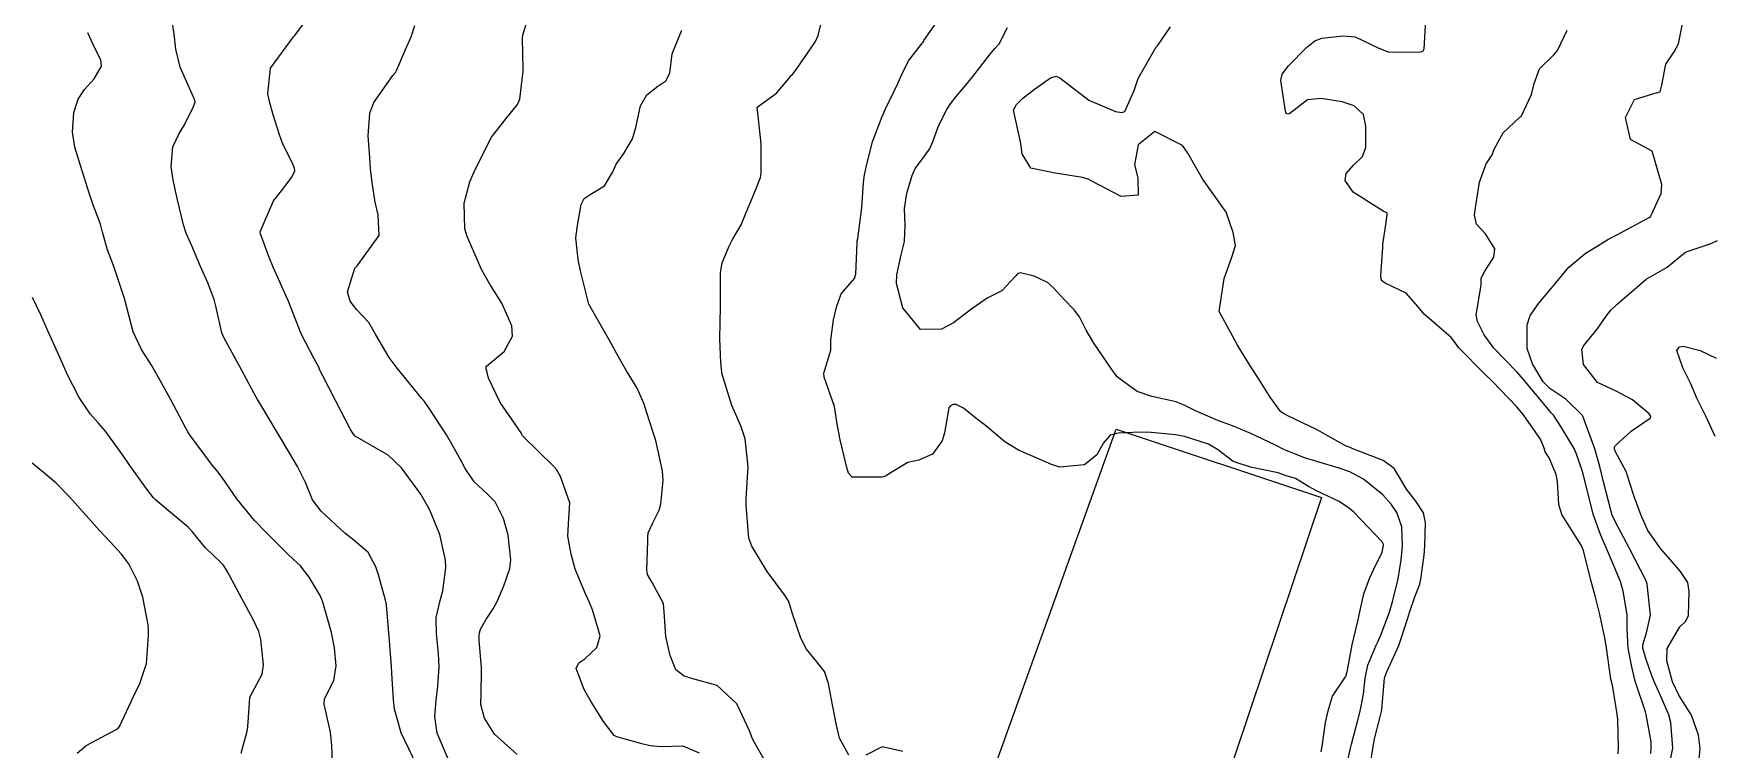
# Model space of a CAD drawing. Header units: metres. Extents: x 298520 to 308411, y 7433745 to 7450750.
# Drawn here: x 304879.1 to 304980.3, y 7439173.2 to 7439216.4 of the extents above; entities that cross this region are included whole.
import ezdxf

# ---------------------------------------------------------------- set-up
doc = ezdxf.new("R2010")
doc.units = ezdxf.units.M
doc.header["$LTSCALE"] = 10
for name, color, linetype in [('Curvas de Nivel 1m', 11, 'Continuous'), ('Curvas de Nivel 5m', 15, 'Continuous'), ('Edificações', 30, 'Continuous')]:
    doc.layers.add(name, color=color, linetype=linetype)

msp = doc.modelspace()

# ---------------------------------------------------------------- linework, layer by layer
at = {"layer": 'Curvas de Nivel 1m', "flags": 128}
for points, elevation in [([(304902.16, 7439172.29), (304901.23, 7439174.22), (304900.84, 7439175.65), (304900.78, 7439176.22), (304900.68, 7439177.84), (304900.66, 7439178.23), (304900.52, 7439180.03), (304900.5, 7439180.23), (304900.35, 7439181.94), (304900.3, 7439182.23), (304899.88, 7439183.75), (304899.72, 7439184.24), (304899.24, 7439185.1), (304898.39, 7439185.85), (304897.84, 7439186.27), (304896.41, 7439187.59), (304895.9, 7439188.29), (304895.46, 7439189.32), (304894.98, 7439190.3), (304894.46, 7439191.18), (304893.79, 7439192.32), (304892.71, 7439194.11), (304892.58, 7439194.33), (304892.49, 7439194.48), (304891.48, 7439196.34), (304890.54, 7439198.07), (304890.43, 7439198.35), (304890.09, 7439199.89), (304889.97, 7439200.36), (304889.57, 7439201.37), (304889.14, 7439202.37), (304888.97, 7439202.75), (304888.61, 7439203.61), (304888.28, 7439204.38), (304888.12, 7439204.88), (304887.75, 7439206.39), (304887.48, 7439207.56), (304887.37, 7439208.39), (304887.47, 7439209.59), (304887.85, 7439210.39), (304888.18, 7439210.9), (304888.71, 7439212.01), (304888.81, 7439212.28), (304888.8, 7439212.38), (304888.78, 7439212.45), (304888.71, 7439212.57), (304887.92, 7439214.39), (304887.65, 7439215.48), (304887.54, 7439216.39), (304887.3, 7439217.87)], 732), ([(304928.24, 7439172.87), (304927.67, 7439173.91), (304927.48, 7439174.69), (304927.24, 7439175.91), (304927, 7439177.2), (304926.77, 7439177.92), (304926.31, 7439178.51), (304925.67, 7439179.28), (304925.34, 7439179.93), (304924.82, 7439181.47), (304924.68, 7439181.95), (304924.6, 7439182.19), (304924.36, 7439182.55), (304923.31, 7439183.96), (304922.39, 7439185.49), (304922.21, 7439185.97), (304922.18, 7439186.19), (304922.04, 7439187.97), (304922.05, 7439188.35), (304922.15, 7439189.97), (304922.16, 7439190.26), (304921.98, 7439191.97), (304921.71, 7439192.75), (304921.18, 7439193.98), (304920.58, 7439195.92), (304920.57, 7439195.99), (304920.52, 7439196.57), (304920.45, 7439197.99), (304920.49, 7439199.92), (304920.49, 7439199.99), (304920.49, 7439200.06), (304920.49, 7439201.99), (304920.6, 7439202.59), (304921.01, 7439203.58), (304921.22, 7439203.98), (304921.73, 7439204.87), (304922.19, 7439205.97), (304922.32, 7439206.29), (304922.65, 7439207.07), (304922.9, 7439207.72), (304922.94, 7439207.97), (304922.94, 7439209.71), (304922.93, 7439209.97), (304922.7, 7439211.97), (304923.87, 7439212.81), (304924.73, 7439213.84), (304924.78, 7439213.9), (304924.83, 7439213.95), (304925.11, 7439214.32), (304926.22, 7439215.93), (304926.38, 7439216.3), (304926.78, 7439217.92)], 737), ([(304904.23, 7439172.28), (304903.4, 7439174.2), (304903.26, 7439175.21), (304903.35, 7439176.2), (304903.44, 7439177.04), (304903.52, 7439178.2), (304903.49, 7439179.02), (304903.36, 7439180.2), (304903.34, 7439181.19), (304903.59, 7439182.2), (304903.76, 7439182.79), (304903.93, 7439184.19), (304903.92, 7439184.65), (304903.57, 7439186.2), (304902.96, 7439187.66), (304902.67, 7439188.21), (304902.43, 7439188.63), (304901.26, 7439190.22), (304900.45, 7439190.97), (304899.66, 7439191.44), (304898.47, 7439192.13), (304898.35, 7439192.26), (304898.17, 7439192.57), (304897.28, 7439194.27), (304896.51, 7439195.76), (304896.34, 7439196.11), (304896.27, 7439196.28), (304895.97, 7439196.84), (304895.2, 7439198.29), (304894.56, 7439199.95), (304894.47, 7439200.21), (304894.43, 7439200.3), (304894.3, 7439200.57), (304893.51, 7439202.32), (304893.25, 7439202.97), (304892.75, 7439204.33), (304892.73, 7439204.45), (304893.54, 7439206.32), (304894.03, 7439206.93), (304894.65, 7439207.76), (304894.82, 7439208.14), (304894.81, 7439208.3), (304894.67, 7439208.64), (304894.11, 7439209.74), (304893.91, 7439210.31), (304893.51, 7439211.51), (304893.29, 7439212.32), (304893.2, 7439212.8), (304893.35, 7439214.32), (304894.75, 7439216.22), (304894.79, 7439216.26), (304894.83, 7439216.3), (304895.66, 7439217.4)], 733), ([(304908.24, 7439172.92), (304906.86, 7439174.15), (304906.26, 7439175.11), (304906.04, 7439175.93), (304906.05, 7439176.16), (304906.07, 7439176.37), (304906.09, 7439178.16), (304905.95, 7439179.79), (304905.94, 7439180.17), (304906.02, 7439180.48), (304906.34, 7439181.05), (304906.79, 7439181.71), (304907.03, 7439182.15), (304907.42, 7439183.1), (304907.79, 7439184.15), (304907.85, 7439184.67), (304907.69, 7439186.15), (304907.4, 7439187.16), (304906.9, 7439188.16), (304906.43, 7439188.65), (304905.64, 7439189.37), (304905.09, 7439190.18), (304904.87, 7439190.6), (304904.46, 7439191.36), (304903.97, 7439192.2), (304902.98, 7439193.71), (304902.64, 7439194.21), (304902.49, 7439194.39), (304901, 7439196.23), (304900.52, 7439196.87), (304899.71, 7439198.24), (304899.28, 7439198.98), (304898.56, 7439199.75), (304898.17, 7439200.26), (304898, 7439200.84), (304898.45, 7439202.26), (304898.52, 7439202.34), (304898.59, 7439202.41), (304899.92, 7439204.24), (304899.86, 7439205.48), (304899.67, 7439206.24), (304899.48, 7439207.42), (304899.39, 7439208.25), (304899.35, 7439208.93), (304899.24, 7439210.25), (304899.34, 7439211.61), (304899.59, 7439212.25), (304900.73, 7439213.89), (304900.89, 7439214.07), (304900.98, 7439214.23), (304901.5, 7439215.46), (304901.85, 7439216.22), (304902.07, 7439216.91)], 734), ([(304956.72, 7439173.08), (304956.79, 7439173.55), (304956.98, 7439174.84), (304957.13, 7439175.55), (304957.4, 7439176.43), (304958.14, 7439177.54), (304958.21, 7439177.63), (304958.31, 7439178), (304958.54, 7439179.32), (304958.58, 7439179.54), (304958.92, 7439180.96), (304959.05, 7439181.53), (304959.28, 7439182.61), (304959.62, 7439183.53), (304959.86, 7439184.05), (304960.39, 7439185.12), (304960.47, 7439185.52), (304960.47, 7439185.59), (304960.4, 7439185.74), (304958.68, 7439187.54), (304958.43, 7439187.76), (304957.8, 7439188.18), (304956.44, 7439188.82), (304955.95, 7439189.08), (304955.16, 7439189.58), (304954.6, 7439189.74), (304954.44, 7439189.79), (304954.13, 7439189.91), (304952.45, 7439190.25), (304951.41, 7439190.59), (304950.46, 7439191.32), (304949.93, 7439191.65), (304948.47, 7439192.11), (304947.93, 7439192.21), (304946.47, 7439192.35), (304945.79, 7439192.37), (304944.47, 7439192.3), (304944, 7439192.19), (304943.59, 7439191.72), (304943.19, 7439190.99), (304942.45, 7439190.4), (304940.96, 7439190.26), (304940.45, 7439190.41), (304939.34, 7439190.89), (304938.47, 7439191.27), (304937.63, 7439191.79), (304936.48, 7439192.76), (304935.89, 7439193.21), (304935.14, 7439193.82), (304934.7, 7439194.03), (304934.5, 7439194.04), (304934.36, 7439193.96), (304934.27, 7439193.83), (304934, 7439192.32), (304933.87, 7439191.84), (304933.27, 7439191.03), (304932.46, 7439190.68), (304931.78, 7439190.53), (304930.68, 7439189.87), (304930.54, 7439189.77), (304930.44, 7439189.72), (304930.22, 7439189.66), (304928.44, 7439189.66), (304928.21, 7439189.9), (304928.12, 7439190.23), (304927.7, 7439191.91), (304927.52, 7439192.87), (304927.36, 7439193.91), (304926.75, 7439195.68), (304926.73, 7439195.92), (304927.14, 7439197.31), (304927.15, 7439197.91), (304927.31, 7439199.15), (304927.49, 7439199.91), (304927.77, 7439200.71), (304928.58, 7439201.64), (304928.65, 7439201.9), (304928.73, 7439203.78), (304928.74, 7439203.9), (304928.77, 7439204.05), (304929.02, 7439205.89), (304929.12, 7439207.43), (304929.18, 7439207.89), (304929.31, 7439208.53), (304929.65, 7439209.89), (304930.24, 7439211.42), (304930.44, 7439211.87), (304930.53, 7439212.05), (304930.71, 7439212.4), (304931.19, 7439213.4), (304931.39, 7439213.86), (304931.83, 7439214.77), (304932.67, 7439215.85), (304932.71, 7439215.9), (304932.76, 7439215.99), (304933.52, 7439217.09)], 738), ([(304974.63, 7439172.96), (304974.64, 7439173.35), (304974.61, 7439175.01), (304974.57, 7439175.35), (304974.3, 7439176.98), (304974.22, 7439177.35), (304974.19, 7439177.46), (304973.92, 7439179.35), (304973.83, 7439179.86), (304973.51, 7439181.36), (304973.23, 7439182.49), (304972.99, 7439183.36), (304972.53, 7439185.23), (304972.48, 7439185.37), (304972.4, 7439185.55), (304971.23, 7439187.39), (304971.04, 7439188), (304970.96, 7439189.39), (304970.88, 7439189.82), (304970.46, 7439190.82), (304970.23, 7439191.17), (304970.17, 7439191.4), (304969.93, 7439191.95), (304968.91, 7439193.42), (304968.5, 7439193.92), (304967.04, 7439195.43), (304966.52, 7439195.93), (304965.02, 7439197.46), (304964.81, 7439197.73), (304964.55, 7439198.08), (304962.92, 7439199.49), (304962.57, 7439199.92), (304961.83, 7439200.76), (304960.58, 7439201.36), (304960.36, 7439201.52), (304960.31, 7439201.8), (304960.43, 7439203.52), (304960.43, 7439203.71), (304960.63, 7439205.02), (304960.7, 7439205.52), (304960.69, 7439205.57), (304960.63, 7439205.61), (304960.46, 7439205.69), (304958.65, 7439206.84), (304958.17, 7439207.54), (304958.23, 7439207.98), (304958.67, 7439208.48), (304959.21, 7439209), (304959.4, 7439209.53), (304959.4, 7439210.83), (304959.26, 7439211.53), (304958.71, 7439212.06), (304957.97, 7439212.29), (304956.72, 7439212.49), (304955.88, 7439212.41), (304954.83, 7439211.59), (304954.7, 7439211.55), (304954.6, 7439211.59), (304954.56, 7439211.74), (304954.28, 7439213.59), (304954.36, 7439213.97), (304954.74, 7439214.46), (304955.83, 7439215.57), (304956.34, 7439215.98), (304956.76, 7439216.13), (304958.04, 7439216.27), (304958.76, 7439216.22), (304960.19, 7439215.53), (304960.75, 7439215.32), (304962.56, 7439215.3), (304962.75, 7439215.32), (304962.87, 7439215.37), (304962.92, 7439215.49), (304963.03, 7439217.23)], 741), ([(304977.63, 7439171.91), (304977.91, 7439173.31), (304977.8, 7439174.84), (304977.67, 7439175.31), (304977.22, 7439176.38), (304976.79, 7439177.32), (304976.66, 7439177.67), (304976.32, 7439178.66), (304976.12, 7439179.33), (304976.11, 7439179.54), (304976.33, 7439180.25), (304976.58, 7439181.33), (304976.37, 7439183.19), (304976.34, 7439183.33), (304976.31, 7439183.39), (304975.3, 7439185.34), (304974.42, 7439187.02), (304974.27, 7439187.35), (304974.2, 7439187.57), (304973.74, 7439189.36), (304973.51, 7439190.3), (304973.21, 7439191.36), (304972.49, 7439193.33), (304972.47, 7439193.37), (304971.47, 7439194.35), (304970.51, 7439195), (304970.11, 7439195.4), (304969.46, 7439196.48), (304969.14, 7439197.41), (304969.13, 7439198.84), (304969.32, 7439199.41), (304969.83, 7439200.14), (304970.58, 7439201.03), (304970.88, 7439201.4), (304971.65, 7439202.33), (304972.61, 7439203.13), (304972.76, 7439203.22), (304972.99, 7439203.37), (304973.99, 7439203.98), (304974.62, 7439204.31), (304976.49, 7439205.32), (304976.57, 7439205.38), (304976.64, 7439205.49), (304977.21, 7439206.76), (304977.25, 7439207.31), (304976.68, 7439209.32), (304975.37, 7439210.02), (304975.07, 7439211.34), (304975.61, 7439212.44), (304976.72, 7439212.77), (304977.15, 7439212.89), (304977.25, 7439213.31), (304977.49, 7439214.57), (304978, 7439215.31), (304978.27, 7439215.79), (304978.57, 7439217.3)], 743), ([(304897.09, 7439172.27), (304897.05, 7439173.47), (304896.97, 7439174.27), (304896.59, 7439175.96), (304896.62, 7439176.28), (304897.17, 7439177.39), (304897.31, 7439178.27), (304897.22, 7439179.36), (304897.04, 7439180.27), (304896.52, 7439182.11), (304896.46, 7439182.28), (304896.36, 7439182.51), (304895.7, 7439183.62), (304895.16, 7439184.3), (304894.75, 7439184.68), (304894.38, 7439185.02), (304893.09, 7439186.32), (304892.4, 7439187.04), (304891.33, 7439188.34), (304890.44, 7439189.64), (304890.13, 7439190.05), (304889.86, 7439190.36), (304888.47, 7439192.23), (304888.37, 7439192.38), (304888.25, 7439192.61), (304887.3, 7439194.39), (304886.51, 7439195.85), (304886.18, 7439196.4), (304885.58, 7439197.36), (304885.07, 7439198.41), (304884.56, 7439200.42), (304883.9, 7439202.43), (304883.52, 7439203.36), (304883.22, 7439204.44), (304883.1, 7439204.92), (304882.63, 7439206.19), (304882.54, 7439206.45), (304882.49, 7439206.6), (304881.9, 7439208.46), (304881.57, 7439209.57), (304881.42, 7439210.46), (304881.5, 7439211.66), (304881.76, 7439212.46), (304882.15, 7439213.03), (304882.73, 7439213.69), (304883.17, 7439214.44), (304883.12, 7439214.82), (304882.74, 7439215.57), (304882.35, 7439216.45)], 731), ([(304923.5, 7439171.96), (304922.48, 7439173.74), (304922.38, 7439173.97), (304922.26, 7439174.3), (304921.48, 7439175.98), (304920.29, 7439177.08), (304918.82, 7439177.48), (304918.3, 7439177.64), (304917.81, 7439178.02), (304917.45, 7439178.89), (304917.2, 7439180.03), (304917.12, 7439181.25), (304917.06, 7439182.03), (304916.37, 7439183.29), (304916.09, 7439183.77), (304916.05, 7439184.04), (304916.12, 7439185.78), (304916.12, 7439186.04), (304916.14, 7439186.3), (304916.41, 7439186.9), (304916.79, 7439187.66), (304916.9, 7439188.04), (304917.04, 7439189.44), (304916.99, 7439190.03), (304916.57, 7439191.94), (304916.54, 7439192.04), (304916.47, 7439192.23), (304916.03, 7439193.59), (304915.9, 7439194.05), (304915.47, 7439195.02), (304914.83, 7439196.07), (304914.52, 7439196.58), (304913.69, 7439198.08), (304912.56, 7439200.09), (304912.06, 7439202.1), (304911.91, 7439202.79), (304911.78, 7439204.1), (304911.88, 7439204.84), (304912.1, 7439206.1), (304912.27, 7439206.46), (304912.64, 7439206.7), (304913.5, 7439207.23), (304914, 7439208.08), (304914.21, 7439208.53), (304914.67, 7439209.18), (304915.18, 7439210.06), (304915.38, 7439210.75), (304915.67, 7439212.06), (304916.05, 7439212.71), (304916.72, 7439213.24), (304917.19, 7439213.57), (304917.43, 7439214.03), (304917.58, 7439215.2), (304917.92, 7439216.03), (304918.17, 7439216.62)], 736), ([(304958.24, 7439172.22), (304958.49, 7439173.3), (304958.55, 7439173.54), (304958.9, 7439174.9), (304959.07, 7439175.53), (304959.26, 7439176.56), (304959.36, 7439177.53), (304959.53, 7439178.31), (304960.04, 7439179.52), (304960.13, 7439179.72), (304960.33, 7439180.17), (304960.83, 7439181.51), (304961.04, 7439182.2), (304961.35, 7439183.51), (304961.54, 7439184.66), (304961.62, 7439185.5), (304961.57, 7439186.66), (304961.27, 7439187.51), (304960.93, 7439188.02), (304960.43, 7439188.59), (304959.27, 7439189.53), (304958.45, 7439189.97), (304957.8, 7439190.2), (304956.45, 7439190.59), (304955.7, 7439190.82), (304954.46, 7439191.32), (304953.91, 7439191.6), (304952.47, 7439192.28), (304951.37, 7439192.74), (304950.48, 7439193.07), (304949.13, 7439193.65), (304948.5, 7439193.98), (304947.97, 7439194.19), (304946.5, 7439194.51), (304945.62, 7439194.81), (304944.51, 7439195.62), (304944.42, 7439195.71), (304944.09, 7439196.14), (304943, 7439197.73), (304942.55, 7439198.51), (304942.14, 7439199.32), (304941.82, 7439199.74), (304941.2, 7439200.39), (304940.58, 7439201.07), (304940.21, 7439201.39), (304939.4, 7439201.77), (304938.59, 7439201.97), (304938.43, 7439201.93), (304938.29, 7439201.78), (304937.46, 7439200.9), (304936.57, 7439200.44), (304935.65, 7439199.81), (304934.55, 7439198.97), (304933.82, 7439198.57), (304932.55, 7439198.55), (304931.49, 7439199.86), (304931.11, 7439201.33), (304931.12, 7439201.86), (304931.39, 7439203.07), (304931.58, 7439203.86), (304931.63, 7439204.85), (304931.59, 7439205.86), (304931.72, 7439206.79), (304932.06, 7439207.86), (304932.24, 7439208.28), (304932.67, 7439208.86), (304933.1, 7439209.43), (304933.27, 7439209.84), (304933.66, 7439210.88), (304934.15, 7439211.84), (304934.36, 7439212.18), (304934.71, 7439212.62), (304935.27, 7439213.28), (304935.71, 7439213.82), (304936.75, 7439215.18), (304937.04, 7439215.51), (304937.29, 7439215.79), (304937.79, 7439216.77)], 739), ([(304976.59, 7439172.98), (304976.62, 7439173.32), (304976.61, 7439173.68), (304976.32, 7439175.33), (304976.28, 7439175.49), (304975.65, 7439177.34), (304975.44, 7439178.21), (304975.23, 7439179.34), (304975.16, 7439180.52), (304975.17, 7439181.34), (304974.93, 7439182.78), (304974.76, 7439183.35), (304974.38, 7439184.26), (304973.91, 7439185.35), (304973.56, 7439186.2), (304973.14, 7439187.36), (304972.7, 7439189.1), (304972.64, 7439189.37), (304972.45, 7439190.06), (304972.12, 7439191.04), (304971.96, 7439191.38), (304971.16, 7439192.71), (304970.72, 7439193.4), (304970.61, 7439193.52), (304970.5, 7439193.63), (304969.03, 7439195.41), (304968.52, 7439196.01), (304967.12, 7439197.43), (304966.55, 7439198.23), (304966.15, 7439199.04), (304966.06, 7439199.45), (304966.36, 7439201.23), (304966.37, 7439201.44), (304966.37, 7439201.66), (304966.59, 7439202.07), (304967.12, 7439202.92), (304967.18, 7439203.43), (304966.62, 7439204.34), (304966.09, 7439204.91), (304965.95, 7439205.45), (304966.04, 7439206.05), (304966.27, 7439207.45), (304966.67, 7439208.56), (304967.02, 7439209.1), (304967.15, 7439209.44), (304967.69, 7439210.43), (304968.7, 7439211.36), (304968.74, 7439211.38), (304968.77, 7439211.42), (304969.4, 7439212.74), (304969.55, 7439213.41), (304969.87, 7439214.28), (304970.75, 7439215.14), (304970.96, 7439215.4), (304971.55, 7439216.61)], 742), ([(304979.44, 7439172.08), (304979.56, 7439173.29), (304979.46, 7439174.09), (304979.05, 7439175.29), (304978.29, 7439176.5), (304977.9, 7439177.31), (304977.56, 7439178.56), (304977.58, 7439179.31), (304978.34, 7439180.62), (304978.69, 7439180.95), (304978.86, 7439181.29), (304978.9, 7439182.76), (304978.82, 7439183.3), (304978.38, 7439183.95), (304977.76, 7439184.68), (304977.2, 7439185.32), (304976.41, 7439186.44), (304976.01, 7439187.33), (304975.58, 7439188.48), (304975.31, 7439189.34), (304975.11, 7439190), (304974.46, 7439191.18), (304974.4, 7439191.35), (304974.39, 7439191.42), (304974.47, 7439191.56), (304975.4, 7439192.42), (304976.49, 7439193.18), (304976.57, 7439193.24), (304976.59, 7439193.32), (304976.49, 7439193.48), (304975.48, 7439194.32), (304974.51, 7439194.83), (304973.37, 7439195.36), (304972.53, 7439196.44), (304972.43, 7439197.37), (304972.55, 7439197.6), (304973.35, 7439198.57), (304973.89, 7439199.36), (304974.19, 7439199.73), (304974.57, 7439200.09), (304976.01, 7439201.33), (304976.32, 7439201.59), (304976.59, 7439201.76), (304977.58, 7439202.32), (304978.61, 7439203.17), (304978.69, 7439203.22), (304978.9, 7439203.3), (304980.18, 7439203.72), (304980.62, 7439203.93)], 744), ([(304881.7, 7439173), (304882.24, 7439173.46), (304882.88, 7439173.81), (304884.05, 7439174.43), (304884.18, 7439174.51), (304884.25, 7439174.61), (304885.1, 7439176.42), (304885.48, 7439177.21), (304885.89, 7439178.41), (304886.01, 7439180.1), (304886.01, 7439180.4), (304885.98, 7439180.75), (304885.67, 7439182.41), (304885.33, 7439183.38), (304884.81, 7439184.42), (304884.38, 7439185), (304883.7, 7439185.74), (304883.04, 7439186.44), (304882.4, 7439187.15), (304881.23, 7439188.46), (304880.43, 7439189.28), (304879.79, 7439189.84), (304878.99, 7439190.49)], 729), ([(304931.48, 7439173.1), (304930.25, 7439173.38), (304929.25, 7439172.88)], 737)]:
    msp.add_lwpolyline(points, dxfattribs=dict(at, elevation=elevation))
at = {"layer": 'Curvas de Nivel 5m', "flags": 128}
for points, elevation in [([(304919.23, 7439172.99), (304918.25, 7439173.42), (304916.89, 7439173.39), (304916.25, 7439173.45), (304915.76, 7439173.56), (304914.25, 7439173.98), (304914.08, 7439174.07), (304913.44, 7439174.9), (304912.69, 7439176.09), (304912.28, 7439176.85), (304911.8, 7439178.1), (304911.95, 7439178.45), (304912.31, 7439178.69), (304913.03, 7439179.37), (304913.23, 7439180.08), (304912.78, 7439181.65), (304912.59, 7439182.09), (304912.36, 7439182.61), (304911.73, 7439184.1), (304911.48, 7439185), (304911.29, 7439186.1), (304911.35, 7439187.16), (304911.41, 7439188.1), (304910.85, 7439189.69), (304910.61, 7439190.11), (304910.45, 7439190.3), (304908.56, 7439192.14), (304908.53, 7439192.19), (304908.47, 7439192.33), (304907.2, 7439194.15), (304906.51, 7439195.62), (304906.41, 7439196.06), (304906.37, 7439196.16), (304906.36, 7439196.32), (304906.52, 7439196.47), (304907.44, 7439197.24), (304907.96, 7439198.15), (304907.92, 7439198.78), (304907.3, 7439200.15), (304906.58, 7439201.3), (304906.09, 7439202.17), (304905.64, 7439203.21), (304905.21, 7439204.18), (304905.07, 7439204.64), (304905.04, 7439206.18), (304905.37, 7439207.46), (304905.69, 7439208.17), (304906.68, 7439210.16), (304907.56, 7439211.29), (304908.26, 7439212.14), (304908.4, 7439212.45), (304908.59, 7439214.14), (304908.59, 7439214.29), (304908.55, 7439216.14), (304908.58, 7439216.32), (304908.77, 7439216.99)], 735), ([(304959.65, 7439172.11), (304959.86, 7439173.52), (304959.92, 7439173.86), (304960.27, 7439175.2), (304960.36, 7439175.52), (304960.38, 7439175.63), (304960.54, 7439177.52), (304960.66, 7439177.87), (304961.4, 7439179.5), (304961.92, 7439181.08), (304962.04, 7439181.49), (304962.36, 7439182.43), (304962.66, 7439183.19), (304962.73, 7439183.49), (304962.93, 7439184.94), (304962.97, 7439185.48), (304963, 7439186.9), (304962.89, 7439187.49), (304962.43, 7439188.2), (304961.86, 7439188.92), (304961.51, 7439189.5), (304961.12, 7439190.18), (304960.45, 7439190.65), (304958.63, 7439191.37), (304958.46, 7439191.44), (304958.18, 7439191.54), (304956.48, 7439192.5), (304954.71, 7439193.36), (304954.49, 7439193.47), (304954.29, 7439193.59), (304953.63, 7439194.47), (304952.94, 7439195.61), (304952.52, 7439196.24), (304951.66, 7439197.62), (304951.27, 7439198.35), (304950.56, 7439199.64), (304950.87, 7439201.64), (304951.32, 7439202.92), (304951.55, 7439203.63), (304951.41, 7439204.42), (304950.98, 7439205.63), (304950.64, 7439206.12), (304949.55, 7439207.65), (304948.68, 7439209.2), (304948.35, 7439209.66), (304946.69, 7439210.5), (304945.67, 7439209.7), (304945.46, 7439208.49), (304945.65, 7439207.7), (304945.68, 7439206.66), (304944.65, 7439206.59), (304942.89, 7439207.5), (304942.66, 7439207.62), (304942.32, 7439207.73), (304940.67, 7439207.99), (304939.2, 7439208.3), (304938.68, 7439209.16), (304938.61, 7439209.78), (304938.59, 7439209.88), (304938.17, 7439211.79), (304938.35, 7439212.14), (304938.71, 7439212.5), (304939.43, 7439213.06), (304940.4, 7439213.75), (304940.73, 7439213.85), (304940.95, 7439213.75), (304942.71, 7439212.39), (304944.32, 7439211.71), (304944.7, 7439211.65), (304944.87, 7439211.71), (304945.44, 7439212.98), (304945.67, 7439213.7), (304946.75, 7439215.57), (304946.81, 7439215.63), (304946.84, 7439215.68), (304947.62, 7439216.82)], 740), ([(304891.59, 7439172.99), (304891.95, 7439174.33), (304892, 7439174.59), (304892.12, 7439176.33), (304892.15, 7439176.45), (304892.28, 7439176.68), (304892.85, 7439177.77), (304892.93, 7439178.32), (304892.78, 7439179.86), (304892.66, 7439180.33), (304892.33, 7439181.02), (304891.63, 7439182.34), (304890.75, 7439183.97), (304890.52, 7439184.35), (304890.37, 7439184.51), (304889.42, 7439185.4), (304888.63, 7439186.38), (304888.4, 7439186.64), (304887.06, 7439187.75), (304886.42, 7439188.28), (304886.3, 7439188.4), (304885.9, 7439188.93), (304884.84, 7439190.42), (304884.45, 7439190.98), (304883.38, 7439192.44), (304882.96, 7439192.93), (304882.48, 7439193.48), (304881.82, 7439194.46), (304881.1, 7439195.87), (304880.84, 7439196.47), (304880.52, 7439197.2), (304879.94, 7439198.48), (304879.5, 7439199.44), (304879, 7439200.49)], 730), ([(304980.48, 7439192.1), (304979.93, 7439193.29), (304979.37, 7439194.42), (304979.01, 7439195.29), (304978.53, 7439196.25), (304978.16, 7439197.3), (304978.33, 7439197.51), (304978.55, 7439197.56), (304979.56, 7439197.29), (304980.54, 7439196.83)], 745)]:
    msp.add_lwpolyline(points, dxfattribs=dict(at, elevation=elevation))
at = {"layer": 'Edificações'}
msp.add_lwpolyline([(304944.36, 7439192.54), (304956.73, 7439188.42), (304915.11, 7439064.45), (304900.01, 7439069.11)], close=True, dxfattribs=at)

doc.saveas('drawing.dxf')
